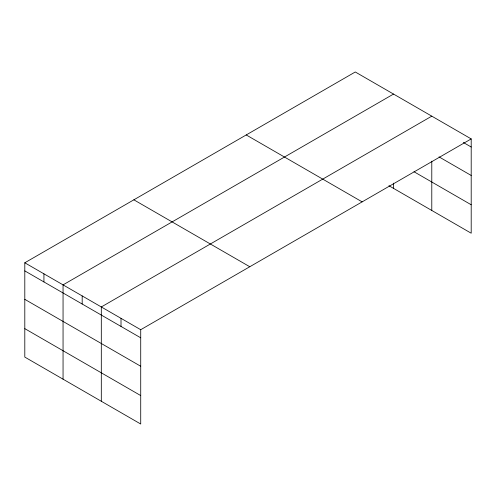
<?xml version="1.0" encoding="UTF-8"?>
<svg xmlns="http://www.w3.org/2000/svg" width="496" height="496" viewBox="0 0 496 496"><rect width="100%" height="100%" fill="white"/><g stroke="black" fill="none" stroke-linecap="round" stroke-linejoin="round"><path stroke-width="0.74" d="M471.2 138.911L140.721 329.71L140.721 424.018L24.8 357.089L24.8 262.787L355.279 71.982L471.2 138.911L471.2 233.213L388.92 185.709M393.533 94.066L63.054 284.871L63.054 379.18M431.787 116.157L101.308 306.956L101.308 401.264M463.32 142.464L471.2 147.014M439.016 156.879L471.2 175.46M413.98 171.734L471.2 204.767M246.221 134.949L362.142 201.872M133.858 199.82L249.779 266.743M24.8 262.787L140.721 329.71M24.8 270.89L140.721 337.813M24.8 299.336L140.721 366.259M24.8 328.643L140.721 395.572M431.787 161.188L431.787 210.459M393.533 183.136L393.533 188.375M121.012 318.333L121.012 326.436M82.181 295.914L82.181 304.017M43.927 273.829L43.927 281.933"/></g></svg>
